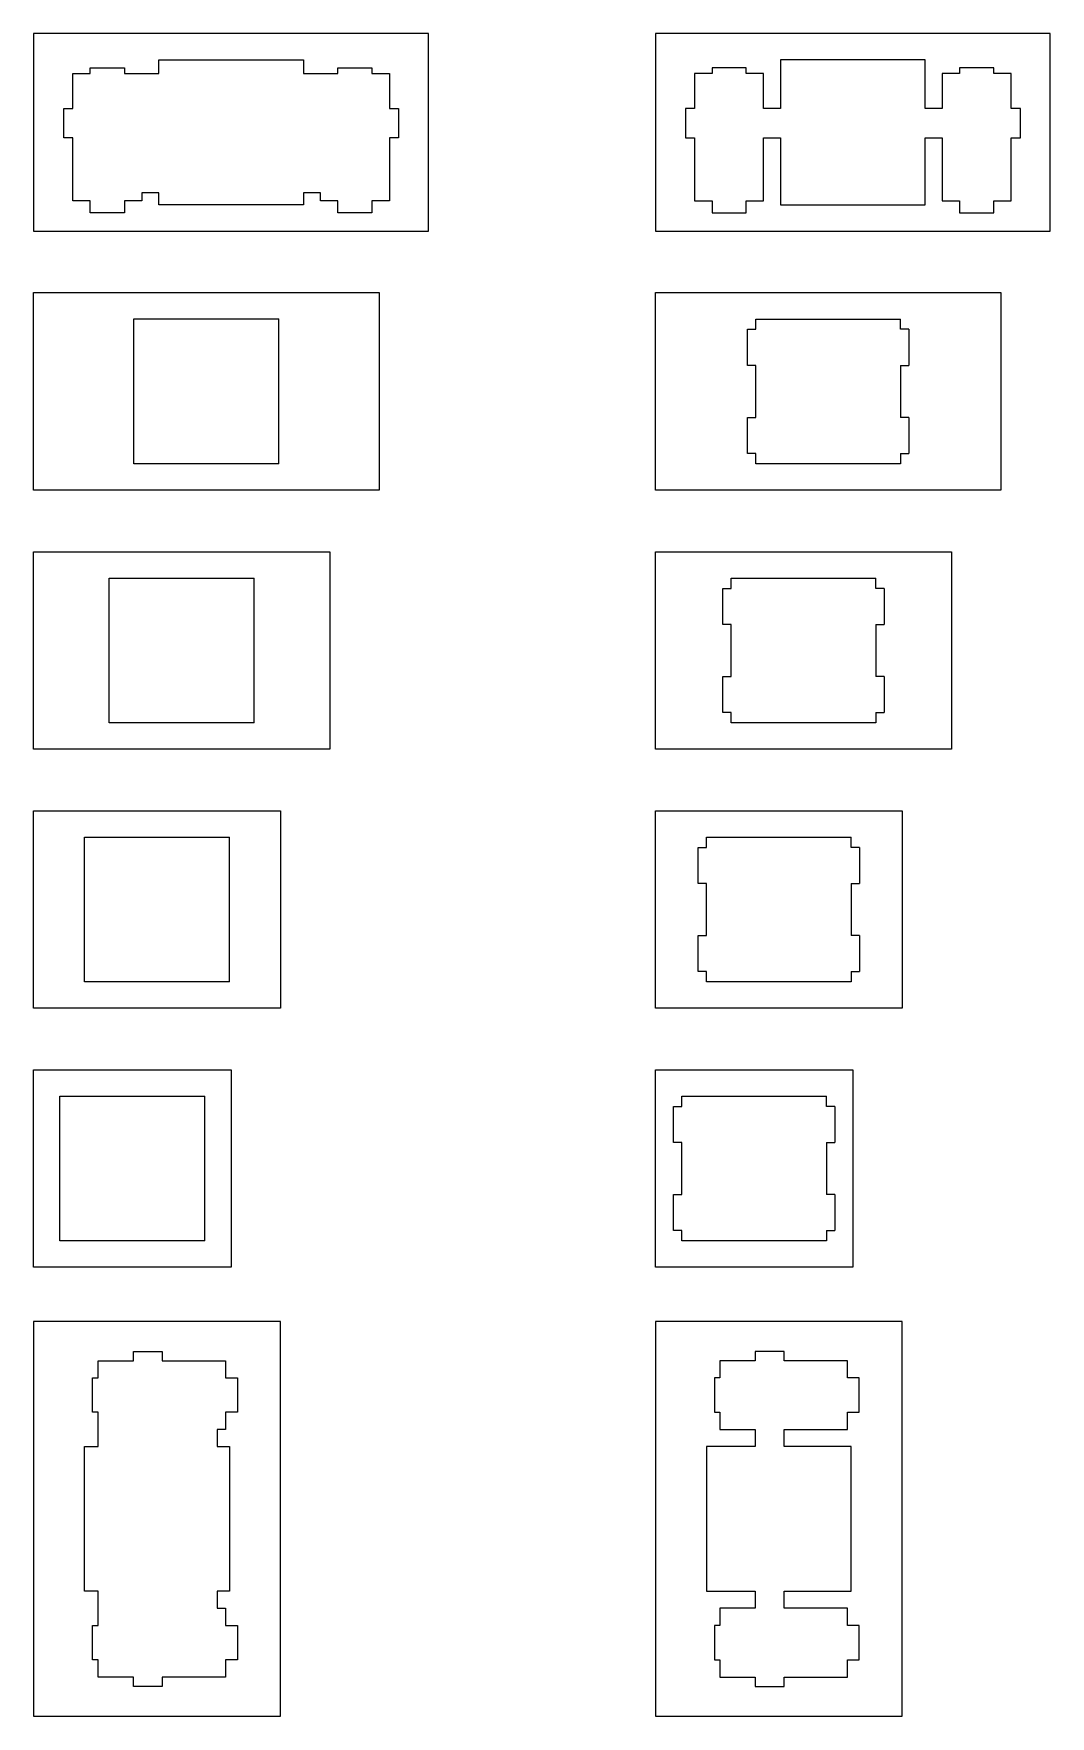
# Model space of a CAD drawing. Header units: millimetres. Extents: x -489 to 574, y -241 to 530.
# Drawn here: x -328.2 to -230.1, y 187.5 to 349.9 of the extents above; entities that cross this region are included whole.
import ezdxf

# ---------------------------------------------------------------- set-up
doc = ezdxf.new("R2010")
doc.units = ezdxf.units.MM
doc.layers.add('01_线宽0.15', color=7, linetype='Continuous')

msp = doc.modelspace()

# ---------------------------------------------------------------- linework, layer by layer
at = {"layer": '01_线宽0.15'}
for p, q in [((-328.15, 349.88), (-328.15, 330.83)), ((-290.05, 349.88), (-328.15, 349.88)), ((-290.05, 330.83), (-290.05, 349.88)), ((-268.17, 349.88), (-268.17, 330.83)), ((-230.07, 349.88), (-268.17, 349.88)), ((-230.07, 330.83), (-230.07, 349.88)), ((-324.37, 342.64), (-324.37, 346.04)), ((-324.37, 346.04), (-322.69, 346.04)), ((-322.69, 346.04), (-322.69, 346.57)), ((-322.69, 346.57), (-319.39, 346.57)), ((-319.39, 346.57), (-319.39, 346.04)), ((-319.39, 346.04), (-316.08, 346.04)), ((-316.08, 347.34), (-302.12, 347.34)), ((-316.08, 346.04), (-316.08, 347.34)), ((-302.12, 347.34), (-302.12, 346.04)), ((-302.12, 346.04), (-298.81, 346.04)), ((-298.81, 346.04), (-298.81, 346.57)), ((-298.81, 346.57), (-295.51, 346.57)), ((-295.51, 346.57), (-295.51, 346.04)), ((-295.51, 346.04), (-293.83, 346.04)), ((-293.83, 346.04), (-293.83, 342.64)), ((-262.7, 346.04), (-264.38, 346.04)), ((-264.38, 346.04), (-264.38, 342.64)), ((-262.7, 346.57), (-262.7, 346.04)), ((-259.4, 346.57), (-262.7, 346.57)), ((-259.4, 346.04), (-259.4, 346.57)), ((-257.73, 346.04), (-259.4, 346.04)), ((-257.73, 342.64), (-257.73, 346.04)), ((-242.13, 347.34), (-256.1, 347.34)), ((-256.1, 347.34), (-256.1, 342.64)), ((-242.13, 342.64), (-242.13, 347.34)), ((-238.83, 346.04), (-240.5, 346.04)), ((-240.5, 346.04), (-240.5, 342.64)), ((-235.53, 346.57), (-238.83, 346.57)), ((-238.83, 346.57), (-238.83, 346.04)), ((-235.53, 346.04), (-235.53, 346.57)), ((-233.85, 346.04), (-235.53, 346.04)), ((-233.85, 342.64), (-233.85, 346.04)), ((-325.25, 339.84), (-325.25, 342.64)), ((-325.25, 342.64), (-324.37, 342.64)), ((-293.83, 342.64), (-292.95, 342.64)), ((-292.95, 342.64), (-292.95, 339.84)), ((-264.38, 342.64), (-265.27, 342.64)), ((-265.27, 342.64), (-265.27, 339.84)), ((-256.1, 342.64), (-257.73, 342.64)), ((-240.5, 342.64), (-242.13, 342.64)), ((-232.96, 342.64), (-233.85, 342.64)), ((-232.96, 339.84), (-232.96, 342.64)), ((-324.37, 339.84), (-325.25, 339.84)), ((-324.37, 333.75), (-324.37, 339.84)), ((-292.95, 339.84), (-293.83, 339.84)), ((-293.83, 339.84), (-293.83, 333.75)), ((-265.27, 339.84), (-264.38, 339.84)), ((-264.38, 339.84), (-264.38, 333.75)), ((-257.73, 333.75), (-257.73, 339.84)), ((-257.73, 339.84), (-256.1, 339.84)), ((-256.1, 339.84), (-256.1, 333.37)), ((-242.13, 333.37), (-242.13, 339.84)), ((-242.13, 339.84), (-240.5, 339.84)), ((-240.5, 339.84), (-240.5, 333.75)), ((-233.85, 333.75), (-233.85, 339.84)), ((-233.85, 339.84), (-232.96, 339.84)), ((-316.08, 334.53), (-317.71, 334.53)), ((-317.71, 334.53), (-317.71, 333.75)), ((-316.08, 333.37), (-316.08, 334.53)), ((-300.49, 334.53), (-302.12, 334.53)), ((-302.12, 334.53), (-302.12, 333.37)), ((-300.49, 333.75), (-300.49, 334.53)), ((-322.69, 333.75), (-324.37, 333.75)), ((-322.69, 332.6), (-322.69, 333.75)), ((-317.71, 333.75), (-319.39, 333.75)), ((-319.39, 333.75), (-319.39, 332.6)), ((-302.12, 333.37), (-316.08, 333.37)), ((-298.81, 333.75), (-300.49, 333.75)), ((-298.81, 332.6), (-298.81, 333.75)), ((-293.83, 333.75), (-295.51, 333.75)), ((-295.51, 333.75), (-295.51, 332.6)), ((-264.38, 333.75), (-262.7, 333.75)), ((-262.7, 333.75), (-262.7, 332.6)), ((-259.4, 332.6), (-259.4, 333.75)), ((-259.4, 333.75), (-257.73, 333.75)), ((-256.1, 333.37), (-242.13, 333.37)), ((-240.5, 333.75), (-238.83, 333.75)), ((-238.83, 333.75), (-238.83, 332.6)), ((-235.53, 332.6), (-235.53, 333.75)), ((-235.53, 333.75), (-233.85, 333.75)), ((-319.39, 332.6), (-322.69, 332.6)), ((-295.51, 332.6), (-298.81, 332.6)), ((-262.7, 332.6), (-259.4, 332.6)), ((-238.83, 332.6), (-235.53, 332.6)), ((-328.15, 330.83), (-290.05, 330.83)), ((-268.17, 330.83), (-230.07, 330.83)), ((-328.15, 305.84), (-328.15, 324.89)), ((-328.15, 324.89), (-294.81, 324.89)), ((-294.81, 324.89), (-294.81, 305.84)), ((-268.17, 305.84), (-268.17, 324.89)), ((-268.17, 324.89), (-234.83, 324.89)), ((-234.83, 324.89), (-234.83, 305.84)), ((-318.47, 308.38), (-318.47, 322.35)), ((-318.47, 322.35), (-304.5, 322.35)), ((-304.5, 308.38), (-304.5, 322.35)), ((-258.47, 322.33), (-244.52, 322.33)), ((-258.47, 321.36), (-258.47, 322.33)), ((-244.52, 321.36), (-244.52, 322.33)), ((-259.28, 317.86), (-259.28, 321.36)), ((-259.28, 321.36), (-258.47, 321.36)), ((-243.71, 321.36), (-244.52, 321.36)), ((-243.71, 321.36), (-243.71, 317.86)), ((-258.47, 317.86), (-259.28, 317.86)), ((-258.47, 312.86), (-258.47, 317.86)), ((-244.52, 317.86), (-244.52, 312.86)), ((-244.52, 317.86), (-243.71, 317.86)), ((-259.28, 309.37), (-259.28, 312.86)), ((-259.28, 312.86), (-258.47, 312.86)), ((-243.71, 312.86), (-244.52, 312.86)), ((-243.71, 312.86), (-243.71, 309.37)), ((-258.47, 309.37), (-259.28, 309.37)), ((-258.47, 308.39), (-258.47, 309.37)), ((-244.52, 309.37), (-243.71, 309.37)), ((-244.52, 309.37), (-244.52, 308.39)), ((-304.5, 308.38), (-318.47, 308.38)), ((-244.52, 308.39), (-258.47, 308.39)), ((-294.81, 305.84), (-328.15, 305.84)), ((-234.83, 305.84), (-268.17, 305.84)), ((-328.15, 280.85), (-328.15, 299.9)), ((-328.15, 299.9), (-299.57, 299.9)), ((-299.57, 299.9), (-299.57, 280.85)), ((-268.17, 280.85), (-268.17, 299.9)), ((-268.17, 299.9), (-239.59, 299.9)), ((-239.59, 299.9), (-239.59, 280.85)), ((-320.85, 283.39), (-320.85, 297.36)), ((-320.85, 297.36), (-306.88, 297.36)), ((-306.88, 283.39), (-306.88, 297.36)), ((-260.85, 297.34), (-246.91, 297.34)), ((-260.85, 296.36), (-260.85, 297.34)), ((-246.91, 296.36), (-246.91, 297.34)), ((-261.66, 292.87), (-261.66, 296.36)), ((-261.66, 296.36), (-260.85, 296.36)), ((-246.09, 296.36), (-246.91, 296.36)), ((-246.09, 296.36), (-246.09, 292.87)), ((-260.85, 292.87), (-261.66, 292.87)), ((-260.85, 287.87), (-260.85, 292.87)), ((-246.91, 292.87), (-246.91, 287.87)), ((-246.91, 292.87), (-246.09, 292.87)), ((-261.66, 284.38), (-261.66, 287.87)), ((-261.66, 287.87), (-260.85, 287.87)), ((-246.09, 287.87), (-246.91, 287.87)), ((-246.09, 287.87), (-246.09, 284.38)), ((-260.85, 284.38), (-261.66, 284.38)), ((-260.85, 283.4), (-260.85, 284.38)), ((-246.91, 284.38), (-246.09, 284.38)), ((-246.91, 284.38), (-246.91, 283.4)), ((-306.88, 283.39), (-320.85, 283.39)), ((-246.91, 283.4), (-260.85, 283.4)), ((-299.57, 280.85), (-328.15, 280.85)), ((-239.59, 280.85), (-268.17, 280.85)), ((-328.15, 255.86), (-328.15, 274.91)), ((-328.15, 274.91), (-304.34, 274.91)), ((-304.34, 274.91), (-304.34, 255.86)), ((-268.17, 255.86), (-268.17, 274.91)), ((-268.17, 274.91), (-244.35, 274.91)), ((-244.35, 274.91), (-244.35, 255.86)), ((-323.23, 258.4), (-323.23, 272.37)), ((-323.23, 272.37), (-309.26, 272.37)), ((-309.26, 258.4), (-309.26, 272.37)), ((-264.04, 267.88), (-264.04, 271.37)), ((-264.04, 271.37), (-263.23, 271.37)), ((-263.23, 272.35), (-249.29, 272.35)), ((-263.23, 271.37), (-263.23, 272.35)), ((-249.29, 271.37), (-249.29, 272.35)), ((-248.48, 271.37), (-249.29, 271.37)), ((-248.48, 271.37), (-248.48, 267.88)), ((-263.23, 267.88), (-264.04, 267.88)), ((-263.23, 262.88), (-263.23, 267.88)), ((-249.29, 267.88), (-249.29, 262.88)), ((-249.29, 267.88), (-248.48, 267.88)), ((-264.04, 259.39), (-264.04, 262.88)), ((-264.04, 262.88), (-263.23, 262.88)), ((-248.48, 262.88), (-249.29, 262.88)), ((-248.48, 262.88), (-248.48, 259.39)), ((-309.26, 258.4), (-323.23, 258.4)), ((-263.23, 259.39), (-264.04, 259.39)), ((-263.23, 258.41), (-263.23, 259.39)), ((-249.29, 258.41), (-263.23, 258.41)), ((-249.29, 259.39), (-248.48, 259.39)), ((-249.29, 259.39), (-249.29, 258.41)), ((-304.34, 255.86), (-328.15, 255.86)), ((-244.35, 255.86), (-268.17, 255.86)), ((-328.15, 230.87), (-328.15, 249.92)), ((-328.15, 249.92), (-309.1, 249.92)), ((-309.1, 249.92), (-309.1, 230.87)), ((-268.17, 230.87), (-268.17, 249.92)), ((-268.17, 249.92), (-249.12, 249.92)), ((-249.12, 249.92), (-249.12, 230.87)), ((-325.61, 233.41), (-325.61, 247.38)), ((-325.61, 247.38), (-311.64, 247.38)), ((-311.64, 233.41), (-311.64, 247.38)), ((-265.61, 247.36), (-251.67, 247.36)), ((-265.61, 246.38), (-265.61, 247.36)), ((-251.67, 246.38), (-251.67, 247.36)), ((-266.42, 242.89), (-266.42, 246.38)), ((-266.42, 246.38), (-265.61, 246.38)), ((-250.86, 246.38), (-251.67, 246.38)), ((-250.86, 246.38), (-250.86, 242.89)), ((-265.61, 242.89), (-266.42, 242.89)), ((-265.61, 237.89), (-265.61, 242.89)), ((-251.67, 242.89), (-251.67, 237.89)), ((-251.67, 242.89), (-250.86, 242.89)), ((-266.42, 234.4), (-266.42, 237.89)), ((-266.42, 237.89), (-265.61, 237.89)), ((-250.86, 237.89), (-251.67, 237.89)), ((-250.86, 237.89), (-250.86, 234.4)), ((-265.61, 234.4), (-266.42, 234.4)), ((-265.61, 233.42), (-265.61, 234.4)), ((-251.67, 234.4), (-250.86, 234.4)), ((-251.67, 234.4), (-251.67, 233.42)), ((-311.64, 233.41), (-325.61, 233.41)), ((-251.67, 233.42), (-265.61, 233.42)), ((-309.1, 230.87), (-328.15, 230.87)), ((-249.12, 230.87), (-268.17, 230.87)), ((-304.34, 225.64), (-328.15, 225.64)), ((-328.15, 225.64), (-328.15, 187.54)), ((-304.34, 187.54), (-304.34, 225.64)), ((-244.35, 225.64), (-268.17, 225.64)), ((-268.17, 225.64), (-268.17, 187.54)), ((-244.35, 187.54), (-244.35, 225.64)), ((-318.53, 221.85), (-318.53, 222.74)), ((-318.53, 222.74), (-315.74, 222.74)), ((-315.74, 222.74), (-315.74, 221.85)), ((-255.75, 222.74), (-258.54, 222.74)), ((-258.54, 222.74), (-258.54, 221.85)), ((-255.75, 221.85), (-255.75, 222.74)), ((-321.93, 220.18), (-321.93, 221.85)), ((-321.93, 221.85), (-318.53, 221.85)), ((-315.74, 221.85), (-309.64, 221.85)), ((-309.64, 221.85), (-309.64, 220.18)), ((-258.54, 221.85), (-261.95, 221.85)), ((-261.95, 221.85), (-261.95, 220.18)), ((-249.65, 221.85), (-255.75, 221.85)), ((-249.65, 220.18), (-249.65, 221.85)), ((-322.47, 216.87), (-322.47, 220.18)), ((-322.47, 220.18), (-321.93, 220.18)), ((-309.64, 220.18), (-308.5, 220.18)), ((-308.5, 220.18), (-308.5, 216.87)), ((-261.95, 220.18), (-262.48, 220.18)), ((-262.48, 220.18), (-262.48, 216.87)), ((-248.51, 220.18), (-249.65, 220.18)), ((-248.51, 216.87), (-248.51, 220.18)), ((-321.93, 216.87), (-322.47, 216.87)), ((-321.93, 213.57), (-321.93, 216.87)), ((-308.5, 216.87), (-309.64, 216.87)), ((-309.64, 216.87), (-309.64, 215.2)), ((-262.48, 216.87), (-261.95, 216.87)), ((-261.95, 216.87), (-261.95, 215.2)), ((-249.65, 215.2), (-249.65, 216.87)), ((-249.65, 216.87), (-248.51, 216.87)), ((-309.64, 215.2), (-310.43, 215.2)), ((-310.43, 215.2), (-310.43, 213.57)), ((-261.95, 215.2), (-258.54, 215.2)), ((-258.54, 215.2), (-258.54, 213.57)), ((-255.75, 213.57), (-255.75, 215.2)), ((-255.75, 215.2), (-249.65, 215.2)), ((-323.23, 199.6), (-323.23, 213.57)), ((-323.23, 213.57), (-321.93, 213.57)), ((-310.43, 213.57), (-309.26, 213.57)), ((-309.26, 213.57), (-309.26, 199.6)), ((-258.54, 213.57), (-263.24, 213.57)), ((-263.24, 213.57), (-263.24, 199.6)), ((-249.27, 213.57), (-255.75, 213.57)), ((-249.27, 199.6), (-249.27, 213.57)), ((-321.93, 199.6), (-323.23, 199.6)), ((-321.93, 196.3), (-321.93, 199.6)), ((-309.26, 199.6), (-310.43, 199.6)), ((-310.43, 199.6), (-310.43, 197.98)), ((-263.24, 199.6), (-258.54, 199.6)), ((-258.54, 199.6), (-258.54, 197.98)), ((-255.75, 197.98), (-255.75, 199.6)), ((-255.75, 199.6), (-249.27, 199.6)), ((-310.43, 197.98), (-309.64, 197.98)), ((-309.64, 197.98), (-309.64, 196.3)), ((-258.54, 197.98), (-261.95, 197.98)), ((-261.95, 197.98), (-261.95, 196.3)), ((-249.65, 197.98), (-255.75, 197.98)), ((-249.65, 196.3), (-249.65, 197.98)), ((-322.47, 193), (-322.47, 196.3)), ((-322.47, 196.3), (-321.93, 196.3)), ((-309.64, 196.3), (-308.5, 196.3)), ((-308.5, 196.3), (-308.5, 193)), ((-261.95, 196.3), (-262.48, 196.3)), ((-262.48, 196.3), (-262.48, 193)), ((-248.51, 196.3), (-249.65, 196.3)), ((-248.51, 193), (-248.51, 196.3)), ((-321.93, 193), (-322.47, 193)), ((-321.93, 191.32), (-321.93, 193)), ((-308.5, 193), (-309.64, 193)), ((-309.64, 193), (-309.64, 191.32)), ((-262.48, 193), (-261.95, 193)), ((-261.95, 193), (-261.95, 191.32)), ((-249.65, 191.32), (-249.65, 193)), ((-249.65, 193), (-248.51, 193)), ((-318.53, 191.32), (-321.93, 191.32)), ((-318.53, 190.43), (-318.53, 191.32)), ((-315.74, 190.43), (-318.53, 190.43)), ((-309.64, 191.32), (-315.74, 191.32)), ((-315.74, 191.32), (-315.74, 190.43)), ((-261.95, 191.32), (-258.54, 191.32)), ((-258.54, 191.32), (-258.54, 190.43)), ((-258.54, 190.43), (-255.75, 190.43)), ((-255.75, 190.43), (-255.75, 191.32)), ((-255.75, 191.32), (-249.65, 191.32)), ((-328.15, 187.54), (-304.34, 187.54)), ((-268.17, 187.54), (-244.35, 187.54))]:
    msp.add_line(p, q, dxfattribs=at)

doc.saveas('drawing.dxf')
